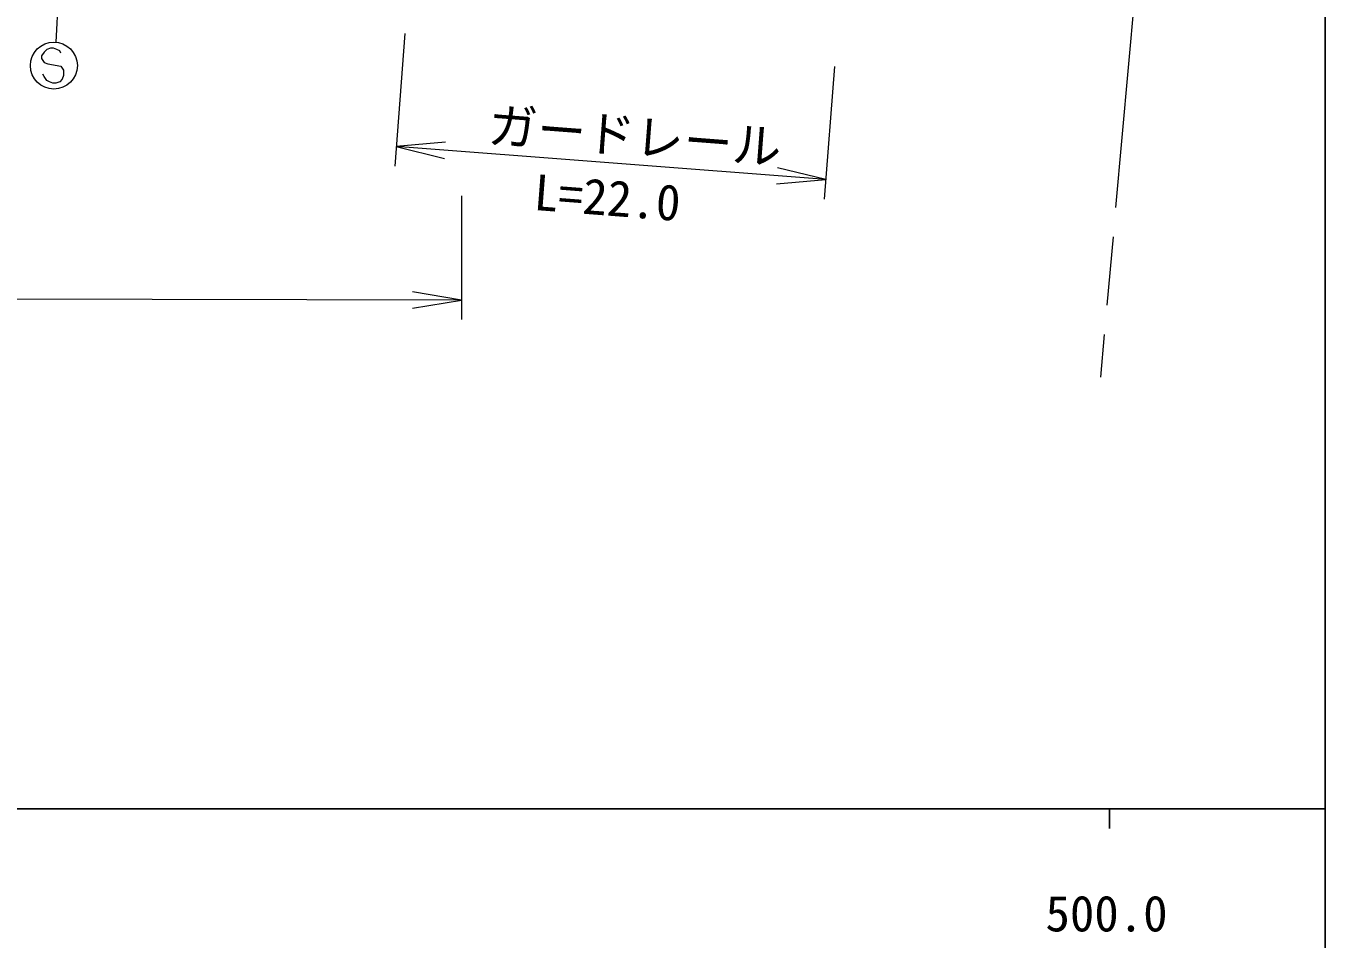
# Model space of a CAD drawing. Units: millimetres at full size, sheet at 1:1000; details may follow other scales. Extents: x 40000 to 680000, y 20000 to 380000.
# Drawn here: x 512672 to 579000, y 198357 to 244985 of the extents above; entities that cross this region are included whole.
import ezdxf
from ezdxf.enums import TextEntityAlignment as Align

# ---------------------------------------------------------------- set-up
doc = ezdxf.new("R2010")
doc.units = ezdxf.units.MM
doc.header["$LTSCALE"] = 1000
doc.linetypes.add('CHAIN', pattern=[18.5, 12, -1.5, 3.5, -1.5])
for name, color, linetype, lineweight in [('M-BGD', 7, 'Continuous', 13), ('M-BMK', 2, 'CHAIN', 13), ('M-STR-HTXT', 7, 'Continuous', 13), ('M-TTL-BAND', 7, 'Continuous', 25)]:
    doc.layers.add(name, color=color, linetype=linetype, lineweight=lineweight)
doc.styles.add('ＭＳ ゴシック', font='')
doc.styles.get('ＭＳ ゴシック').set_extended_font_data('MS Gothic')

# ---------------------------------------------------------------- blocks, each defined once
blk = doc.blocks.new('open_arrow')
at = {"color": 0, "linetype": 'Continuous', "lineweight": -2}
blk.add_lwpolyline([(7.5, 1.25), (0, 0), (7.5, -1.25)], dxfattribs=at)

msp = doc.modelspace()

# ---------------------------------------------------------------- linework, layer by layer
at = {"layer": 'M-BGD'}
for p, q in [((513598, 243649), (513469, 243462)), ((513469, 243462), (513469, 243325)), ((513739, 243781), (513598, 243649)), ((513930, 243848), (513739, 243781)), ((514071, 243848), (513930, 243848)), ((514254, 243786), (514071, 243848)), ((514397, 243716), (514254, 243786)), ((514457, 243589), (514397, 243716)), ((513469, 243325), (513601, 243122)), ((513601, 243122), (513793, 243060)), ((513793, 243060), (514456, 242925)), ((514456, 242925), (514581, 242733)), ((513601, 242404), (513536, 242528)), ((513730, 242207), (513601, 242404)), ((513865, 242137), (513730, 242207)), ((514051, 242072), (513865, 242137)), ((514392, 242134), (514197, 242072)), ((514524, 242269), (514392, 242134)), ((514583, 242458), (514524, 242269)), ((514581, 242733), (514583, 242458)), ((514197, 242072), (514051, 242072))]:
    msp.add_line(p, q, dxfattribs=at)
msp.add_circle((514094, 242961), 1200, dxfattribs=at)
at = {"layer": 'M-BMK'}
msp.add_line((571032, 266088), (567533, 227051), dxfattribs=at)
at = {"layer": 'M-STR-HTXT'}
for p, q in [((515301, 266969), (514204, 244155)), ((532019, 244601), (531498, 237829)), ((553952, 242913), (553432, 236142)), ((553508, 237139), (531575, 238826)), ((534914, 236310), (534903, 229987)), ((534905, 230987), (477356, 231084))]:
    msp.add_line(p, q, dxfattribs=at)
at = {"layer": 'M-TTL-BAND'}
for p, q in [((579000, 20000), (579000, 370000)), ((40000, 205000), (579000, 205000)), ((568000, 205000), (568000, 204000))]:
    msp.add_line(p, q, dxfattribs=at)

# ---------------------------------------------------------------- block references
at = {"layer": 'M-STR-HTXT', "xscale": 333, "yscale": 333}
for p, rotation in [((531575, 238826), 355.6), ((553508, 237139), 175.6), ((534905, 230987), 179.9)]:
    msp.add_blockref('open_arrow', p, dxfattribs=dict(at, rotation=rotation))

# ---------------------------------------------------------------- texts
at = {"layer": 'M-STR-HTXT', "style": 'ＭＳ ゴシック'}
msp.add_text('ガードレール', height=1833, rotation=355.6, dxfattribs=at).set_placement((536286, 239938), align=Align.MIDDLE_LEFT)
msp.add_text('L=22.0', height=1833, rotation=355.6, dxfattribs=at).set_placement((542246, 234759), align=Align.BOTTOM_CENTER)
at = {"layer": 'M-TTL-BAND', "style": 'ＭＳ ゴシック'}
msp.add_text('500.0', height=1833, dxfattribs=at).set_placement((567844, 198195), align=Align.BOTTOM_CENTER)

doc.saveas('drawing.dxf')
